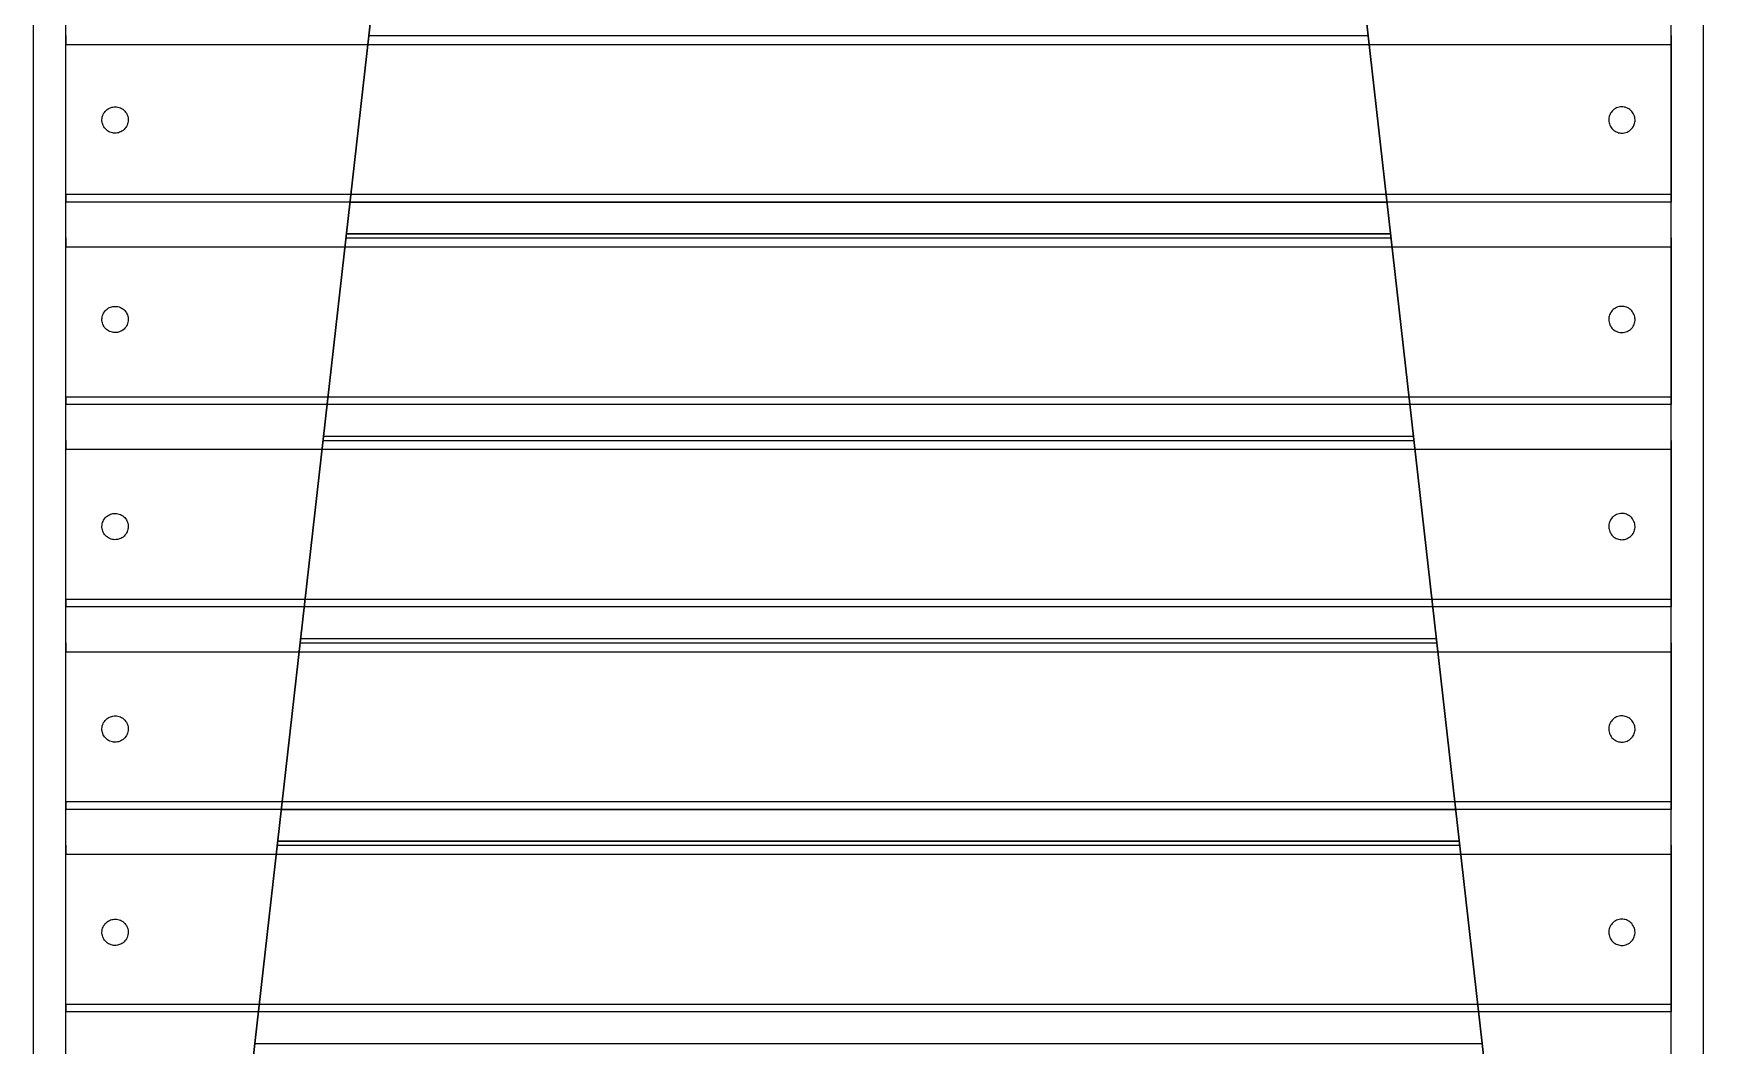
# Model space of a CAD drawing. Header units: millimetres. Extents: x 10366 to 28454, y 24552 to 29702.
# Drawn here: x 11887.7 to 12287.7, y 27804.3 to 28046.9 of the extents above; entities that cross this region are included whole.
import ezdxf

# ---------------------------------------------------------------- set-up
doc = ezdxf.new("R2010")
doc.units = ezdxf.units.MM
doc.header["$LTSCALE"] = 3
doc.layers.add('DomyÅ›lny', color=7, linetype='Continuous')

msp = doc.modelspace()

# ---------------------------------------------------------------- linework, layer by layer
at = {"layer": 'DomyÅ›lny'}
for p, q in [((11887.67, 27511.83), (11887.67, 28285.6)), ((11887.67, 27511.83), (11887.67, 28221.94)), ((11895.43, 27511.83), (11895.43, 28220.62)), ((12279.91, 27511.83), (12279.91, 28220.62)), ((12287.67, 27511.83), (12287.67, 28221.94)), ((12287.67, 27511.83), (12287.67, 28221.94)), ((11908.67, 27520.71), (11981.38, 28165.24)), ((11981.34, 28164.9), (11908.67, 27520.71)), ((12266.67, 27520.71), (12193.95, 28165.24)), ((12193.99, 28164.9), (12266.67, 27520.71)), ((11895.43, 28008.36), (11895.43, 28044.28)), ((11895.43, 28044.28), (12279.91, 28044.28)), ((11967.98, 28046.41), (12207.36, 28046.41)), ((12279.91, 28044.28), (12279.91, 28008.36)), ((11895.43, 28008.36), (12279.91, 28008.36)), ((12279.91, 28006.49), (11895.43, 28006.49)), ((11963.47, 28006.49), (12211.86, 28006.49)), ((11962.5, 27997.89), (12212.83, 27997.89)), ((11962.62, 27998.93), (12212.72, 27998.93)), ((11962.62, 27998.92), (12212.72, 27998.92)), ((11895.43, 27959.84), (11895.43, 27995.76)), ((11895.43, 27995.76), (12279.91, 27995.76)), ((12279.91, 27995.76), (12279.91, 27959.84)), ((11895.43, 27959.84), (12279.91, 27959.84)), ((12279.91, 27957.97), (11895.43, 27957.97)), ((11957.03, 27949.37), (12218.31, 27949.37)), ((11957.14, 27950.4), (12218.19, 27950.4)), ((11957.15, 27950.41), (12218.19, 27950.41)), ((11895.43, 27911.32), (11895.43, 27947.24)), ((11895.43, 27947.24), (12279.91, 27947.24)), ((12279.91, 27947.24), (12279.91, 27911.32)), ((11895.43, 27911.32), (12279.91, 27911.32)), ((12279.91, 27909.45), (11895.43, 27909.45)), ((11951.55, 27900.85), (12223.78, 27900.85)), ((11951.67, 27901.89), (12223.66, 27901.89)), ((11951.67, 27901.88), (12223.66, 27901.88)), ((11895.43, 27862.8), (11895.43, 27898.72)), ((11895.43, 27898.72), (12279.91, 27898.72)), ((12279.91, 27898.72), (12279.91, 27862.8)), ((11895.43, 27862.8), (12279.91, 27862.8)), ((12279.91, 27860.93), (11895.43, 27860.93)), ((11947.05, 27860.93), (12228.28, 27860.93)), ((11946.08, 27852.33), (12229.25, 27852.33)), ((11946.2, 27853.37), (12229.14, 27853.37)), ((11946.2, 27853.36), (12229.14, 27853.36)), ((11895.43, 27814.28), (11895.43, 27850.2)), ((11895.43, 27850.2), (12279.91, 27850.2)), ((12279.91, 27850.2), (12279.91, 27814.28)), ((11895.43, 27814.28), (12279.91, 27814.28)), ((12279.91, 27812.41), (11895.43, 27812.41)), ((11940.72, 27804.85), (12234.61, 27804.85)), ((11940.72, 27804.84), (12234.61, 27804.84))]:
    msp.add_line(p, q, dxfattribs=at)
for points in [[(11895.43, 28046.41, 0), (11895.43, 28046.39, 0), (11895.43, 28046.28, 0), (11895.43, 28045.86, 0), (11895.43, 28044.28, 0)], [(12279.91, 28046.41, 0), (12279.91, 28046.39, 0), (12279.91, 28046.28, 0), (12279.91, 28045.86, 0), (12279.91, 28044.28, 0)], [(11895.43, 28008.36, 0), (11895.43, 28006.97, 0), (11895.43, 28006.59, 0), (11895.43, 28006.5, 0), (11895.43, 28006.49, 0), (11895.43, 28006.49, 0), (11895.43, 28006.49, 0), (11895.43, 28006.49, 0), (11895.43, 28006.49, 0), (11895.43, 28006.49, 0), (11895.43, 28006.49, 0), (11895.43, 28006.49, 0), (11895.43, 28006.49, 0), (11895.43, 28006.49, 0), (11895.43, 28006.49, 0), (11895.43, 28006.49, 0), (11895.43, 28006.49, 0), (11895.43, 28006.49, 0), (11895.43, 28006.49, 0), (11895.43, 28006.49, 0), (11895.43, 28006.49, 0), (11895.43, 28006.49, 0), (11895.43, 28006.49, 0)], [(12279.91, 28008.36, 0), (12279.91, 28006.97, 0), (12279.91, 28006.59, 0), (12279.91, 28006.5, 0), (12279.91, 28006.49, 0), (12279.91, 28006.49, 0), (12279.91, 28006.49, 0), (12279.91, 28006.49, 0), (12279.91, 28006.49, 0), (12279.91, 28006.49, 0), (12279.91, 28006.49, 0), (12279.91, 28006.49, 0), (12279.91, 28006.49, 0), (12279.91, 28006.49, 0), (12279.91, 28006.49, 0), (12279.91, 28006.49, 0), (12279.91, 28006.49, 0), (12279.91, 28006.49, 0), (12279.91, 28006.49, 0), (12279.91, 28006.49, 0), (12279.91, 28006.49, 0), (12279.91, 28006.49, 0), (12279.91, 28006.49, 0)], [(11895.43, 27997.89, 0), (11895.43, 27997.87, 0), (11895.43, 27997.76, 0), (11895.43, 27997.34, 0), (11895.43, 27995.76, 0)], [(12279.91, 27997.89, 0), (12279.91, 27997.87, 0), (12279.91, 27997.76, 0), (12279.91, 27997.34, 0), (12279.91, 27995.76, 0)], [(11895.43, 27959.84, 0), (11895.43, 27958.45, 0), (11895.43, 27958.07, 0), (11895.43, 27957.98, 0), (11895.43, 27957.97, 0), (11895.43, 27957.97, 0), (11895.43, 27957.97, 0), (11895.43, 27957.97, 0), (11895.43, 27957.97, 0), (11895.43, 27957.97, 0), (11895.43, 27957.97, 0), (11895.43, 27957.97, 0), (11895.43, 27957.97, 0), (11895.43, 27957.97, 0), (11895.43, 27957.97, 0), (11895.43, 27957.97, 0), (11895.43, 27957.97, 0), (11895.43, 27957.97, 0), (11895.43, 27957.97, 0), (11895.43, 27957.97, 0), (11895.43, 27957.97, 0), (11895.43, 27957.97, 0), (11895.43, 27957.97, 0)], [(12279.91, 27959.84, 0), (12279.91, 27958.45, 0), (12279.91, 27958.07, 0), (12279.91, 27957.98, 0), (12279.91, 27957.97, 0), (12279.91, 27957.97, 0), (12279.91, 27957.97, 0), (12279.91, 27957.97, 0), (12279.91, 27957.97, 0), (12279.91, 27957.97, 0), (12279.91, 27957.97, 0), (12279.91, 27957.97, 0), (12279.91, 27957.97, 0), (12279.91, 27957.97, 0), (12279.91, 27957.97, 0), (12279.91, 27957.97, 0), (12279.91, 27957.97, 0), (12279.91, 27957.97, 0), (12279.91, 27957.97, 0), (12279.91, 27957.97, 0), (12279.91, 27957.97, 0), (12279.91, 27957.97, 0), (12279.91, 27957.97, 0)], [(11895.43, 27949.37, 0), (11895.43, 27949.35, 0), (11895.43, 27949.24, 0), (11895.43, 27948.82, 0), (11895.43, 27947.24, 0)], [(12279.91, 27949.37, 0), (12279.91, 27949.35, 0), (12279.91, 27949.24, 0), (12279.91, 27948.82, 0), (12279.91, 27947.24, 0)], [(11895.43, 27911.32, 0), (11895.43, 27909.93, 0), (11895.43, 27909.55, 0), (11895.43, 27909.46, 0), (11895.43, 27909.45, 0), (11895.43, 27909.45, 0), (11895.43, 27909.45, 0), (11895.43, 27909.45, 0), (11895.43, 27909.45, 0), (11895.43, 27909.45, 0), (11895.43, 27909.45, 0), (11895.43, 27909.45, 0), (11895.43, 27909.45, 0), (11895.43, 27909.45, 0), (11895.43, 27909.45, 0), (11895.43, 27909.45, 0), (11895.43, 27909.45, 0), (11895.43, 27909.45, 0), (11895.43, 27909.45, 0), (11895.43, 27909.45, 0), (11895.43, 27909.45, 0), (11895.43, 27909.45, 0), (11895.43, 27909.45, 0)], [(12279.91, 27911.32, 0), (12279.91, 27909.93, 0), (12279.91, 27909.55, 0), (12279.91, 27909.46, 0), (12279.91, 27909.45, 0), (12279.91, 27909.45, 0), (12279.91, 27909.45, 0), (12279.91, 27909.45, 0), (12279.91, 27909.45, 0), (12279.91, 27909.45, 0), (12279.91, 27909.45, 0), (12279.91, 27909.45, 0), (12279.91, 27909.45, 0), (12279.91, 27909.45, 0), (12279.91, 27909.45, 0), (12279.91, 27909.45, 0), (12279.91, 27909.45, 0), (12279.91, 27909.45, 0), (12279.91, 27909.45, 0), (12279.91, 27909.45, 0), (12279.91, 27909.45, 0), (12279.91, 27909.45, 0), (12279.91, 27909.45, 0)], [(11895.43, 27900.85, 0), (11895.43, 27900.83, 0), (11895.43, 27900.72, 0), (11895.43, 27900.3, 0), (11895.43, 27898.72, 0)], [(12279.91, 27900.85, 0), (12279.91, 27900.83, 0), (12279.91, 27900.72, 0), (12279.91, 27900.3, 0), (12279.91, 27898.72, 0)], [(11895.43, 27862.8, 0), (11895.43, 27861.41, 0), (11895.43, 27861.03, 0), (11895.43, 27860.94, 0), (11895.43, 27860.93, 0), (11895.43, 27860.93, 0), (11895.43, 27860.93, 0), (11895.43, 27860.93, 0), (11895.43, 27860.93, 0), (11895.43, 27860.93, 0), (11895.43, 27860.93, 0), (11895.43, 27860.93, 0), (11895.43, 27860.93, 0), (11895.43, 27860.93, 0), (11895.43, 27860.93, 0), (11895.43, 27860.93, 0), (11895.43, 27860.93, 0), (11895.43, 27860.93, 0), (11895.43, 27860.93, 0), (11895.43, 27860.93, 0), (11895.43, 27860.93, 0), (11895.43, 27860.93, 0), (11895.43, 27860.93, 0)], [(12279.91, 27862.8, 0), (12279.91, 27861.41, 0), (12279.91, 27861.03, 0), (12279.91, 27860.94, 0), (12279.91, 27860.93, 0), (12279.91, 27860.93, 0), (12279.91, 27860.93, 0), (12279.91, 27860.93, 0), (12279.91, 27860.93, 0), (12279.91, 27860.93, 0), (12279.91, 27860.93, 0), (12279.91, 27860.93, 0), (12279.91, 27860.93, 0), (12279.91, 27860.93, 0), (12279.91, 27860.93, 0), (12279.91, 27860.93, 0), (12279.91, 27860.93, 0), (12279.91, 27860.93, 0), (12279.91, 27860.93, 0), (12279.91, 27860.93, 0), (12279.91, 27860.93, 0), (12279.91, 27860.93, 0), (12279.91, 27860.93, 0)], [(11895.43, 27852.33, 0), (11895.43, 27852.3, 0), (11895.43, 27852.2, 0), (11895.43, 27851.78, 0), (11895.43, 27850.2, 0)], [(12279.91, 27852.33, 0), (12279.91, 27852.3, 0), (12279.91, 27852.2, 0), (12279.91, 27851.78, 0), (12279.91, 27850.2, 0)], [(11895.43, 27814.28, 0), (11895.43, 27812.89, 0), (11895.43, 27812.51, 0), (11895.43, 27812.42, 0), (11895.43, 27812.41, 0), (11895.43, 27812.41, 0), (11895.43, 27812.41, 0), (11895.43, 27812.41, 0), (11895.43, 27812.41, 0), (11895.43, 27812.41, 0), (11895.43, 27812.41, 0), (11895.43, 27812.41, 0), (11895.43, 27812.41, 0), (11895.43, 27812.41, 0), (11895.43, 27812.41, 0), (11895.43, 27812.41, 0), (11895.43, 27812.41, 0), (11895.43, 27812.41, 0), (11895.43, 27812.41, 0), (11895.43, 27812.41, 0), (11895.43, 27812.41, 0), (11895.43, 27812.41, 0), (11895.43, 27812.41, 0)], [(12279.91, 27814.28, 0), (12279.91, 27812.89, 0), (12279.91, 27812.51, 0), (12279.91, 27812.42, 0), (12279.91, 27812.41, 0), (12279.91, 27812.41, 0), (12279.91, 27812.41, 0), (12279.91, 27812.41, 0), (12279.91, 27812.41, 0), (12279.91, 27812.41, 0), (12279.91, 27812.41, 0), (12279.91, 27812.41, 0), (12279.91, 27812.41, 0), (12279.91, 27812.41, 0), (12279.91, 27812.41, 0), (12279.91, 27812.41, 0), (12279.91, 27812.41, 0), (12279.91, 27812.41, 0), (12279.91, 27812.41, 0), (12279.91, 27812.41, 0), (12279.91, 27812.41, 0), (12279.91, 27812.41, 0), (12279.91, 27812.41, 0)]]:
    msp.add_polyline3d(points, dxfattribs=at)
for points in [[(11904.13, 28025.64, 0), (11904.09, 28025.92, 0), (11904.08, 28026.21, 0), (11904.1, 28026.51, 0), (11904.15, 28026.82, 0), (11904.23, 28027.12, 0), (11904.34, 28027.42, 0), (11904.49, 28027.71, 0), (11904.66, 28027.99, 0), (11904.86, 28028.24, 0), (11905.09, 28028.47, 0), (11905.34, 28028.68, 0), (11905.6, 28028.86, 0), (11905.87, 28029, 0), (11906.15, 28029.12, 0), (11906.43, 28029.21, 0), (11906.7, 28029.27, 0), (11906.98, 28029.3, 0), (11907.28, 28029.31, 0), (11907.58, 28029.3, 0), (11907.88, 28029.25, 0), (11908.19, 28029.17, 0), (11908.49, 28029.05, 0), (11908.78, 28028.91, 0), (11909.05, 28028.74, 0), (11909.31, 28028.54, 0), (11909.54, 28028.31, 0), (11909.75, 28028.06, 0), (11909.93, 28027.8, 0), (11910.07, 28027.53, 0), (11910.19, 28027.26, 0), (11910.28, 28026.98, 0), (11910.34, 28026.7, 0), (11910.37, 28026.42, 0), (11910.38, 28026.13, 0), (11910.37, 28025.83, 0), (11910.32, 28025.52, 0), (11910.24, 28025.22, 0), (11910.12, 28024.92, 0), (11909.98, 28024.63, 0), (11909.81, 28024.35, 0), (11909.6, 28024.1, 0), (11909.38, 28023.87, 0), (11909.13, 28023.66, 0), (11908.87, 28023.48, 0), (11908.6, 28023.34, 0), (11908.32, 28023.22, 0), (11908.04, 28023.13, 0), (11907.77, 28023.07, 0), (11907.48, 28023.04, 0), (11907.19, 28023.03, 0), (11906.89, 28023.05, 0), (11906.59, 28023.09, 0), (11906.28, 28023.17, 0), (11905.98, 28023.29, 0), (11905.69, 28023.43, 0), (11905.41, 28023.6, 0), (11905.16, 28023.81, 0), (11904.93, 28024.03, 0), (11904.72, 28024.28, 0), (11904.54, 28024.54, 0), (11904.4, 28024.81, 0), (11904.28, 28025.09, 0), (11904.19, 28025.36, 0)], [(12271.2, 28025.64, 0), (12271.24, 28025.92, 0), (12271.25, 28026.21, 0), (12271.23, 28026.51, 0), (12271.18, 28026.82, 0), (12271.1, 28027.12, 0), (12270.99, 28027.42, 0), (12270.84, 28027.71, 0), (12270.67, 28027.99, 0), (12270.47, 28028.24, 0), (12270.24, 28028.47, 0), (12270, 28028.68, 0), (12269.74, 28028.86, 0), (12269.46, 28029, 0), (12269.19, 28029.12, 0), (12268.91, 28029.21, 0), (12268.63, 28029.27, 0), (12268.35, 28029.3, 0), (12268.06, 28029.31, 0), (12267.76, 28029.3, 0), (12267.45, 28029.25, 0), (12267.15, 28029.17, 0), (12266.84, 28029.05, 0), (12266.55, 28028.91, 0), (12266.28, 28028.74, 0), (12266.02, 28028.54, 0), (12265.79, 28028.31, 0), (12265.59, 28028.06, 0), (12265.41, 28027.8, 0), (12265.26, 28027.53, 0), (12265.14, 28027.26, 0), (12265.05, 28026.98, 0), (12264.99, 28026.7, 0), (12264.96, 28026.42, 0), (12264.95, 28026.13, 0), (12264.97, 28025.83, 0), (12265.02, 28025.52, 0), (12265.1, 28025.22, 0), (12265.21, 28024.92, 0), (12265.35, 28024.63, 0), (12265.53, 28024.35, 0), (12265.73, 28024.1, 0), (12265.96, 28023.87, 0), (12266.2, 28023.66, 0), (12266.46, 28023.48, 0), (12266.73, 28023.34, 0), (12267.01, 28023.22, 0), (12267.29, 28023.13, 0), (12267.57, 28023.07, 0), (12267.85, 28023.04, 0), (12268.14, 28023.03, 0), (12268.44, 28023.05, 0), (12268.75, 28023.09, 0), (12269.05, 28023.17, 0), (12269.35, 28023.29, 0), (12269.64, 28023.43, 0), (12269.92, 28023.6, 0), (12270.17, 28023.81, 0), (12270.41, 28024.03, 0), (12270.61, 28024.28, 0), (12270.79, 28024.54, 0), (12270.94, 28024.81, 0), (12271.06, 28025.09, 0), (12271.14, 28025.36, 0)], [(11904.13, 27977.82, 0), (11904.09, 27978.1, 0), (11904.08, 27978.4, 0), (11904.1, 27978.7, 0), (11904.15, 27979, 0), (11904.23, 27979.3, 0), (11904.34, 27979.6, 0), (11904.49, 27979.89, 0), (11904.66, 27980.17, 0), (11904.86, 27980.42, 0), (11905.09, 27980.66, 0), (11905.34, 27980.86, 0), (11905.6, 27981.04, 0), (11905.87, 27981.19, 0), (11906.15, 27981.3, 0), (11906.43, 27981.39, 0), (11906.7, 27981.45, 0), (11906.98, 27981.49, 0), (11907.28, 27981.5, 0), (11907.58, 27981.48, 0), (11907.88, 27981.43, 0), (11908.19, 27981.35, 0), (11908.49, 27981.24, 0), (11908.78, 27981.09, 0), (11909.05, 27980.92, 0), (11909.31, 27980.72, 0), (11909.54, 27980.49, 0), (11909.75, 27980.25, 0), (11909.93, 27979.99, 0), (11910.07, 27979.72, 0), (11910.19, 27979.44, 0), (11910.28, 27979.16, 0), (11910.34, 27978.88, 0), (11910.37, 27978.6, 0), (11910.38, 27978.31, 0), (11910.37, 27978.01, 0), (11910.32, 27977.71, 0), (11910.24, 27977.4, 0), (11910.12, 27977.1, 0), (11909.98, 27976.81, 0), (11909.81, 27976.54, 0), (11909.6, 27976.28, 0), (11909.38, 27976.05, 0), (11909.13, 27975.84, 0), (11908.87, 27975.67, 0), (11908.6, 27975.52, 0), (11908.32, 27975.4, 0), (11908.04, 27975.31, 0), (11907.77, 27975.25, 0), (11907.48, 27975.22, 0), (11907.19, 27975.21, 0), (11906.89, 27975.23, 0), (11906.59, 27975.28, 0), (11906.28, 27975.36, 0), (11905.98, 27975.47, 0), (11905.69, 27975.61, 0), (11905.41, 27975.79, 0), (11905.16, 27975.99, 0), (11904.93, 27976.21, 0), (11904.72, 27976.46, 0), (11904.54, 27976.72, 0), (11904.4, 27976.99, 0), (11904.28, 27977.27, 0), (11904.19, 27977.55, 0)], [(12271.2, 27977.82, 0), (12271.24, 27978.1, 0), (12271.25, 27978.4, 0), (12271.23, 27978.7, 0), (12271.18, 27979, 0), (12271.1, 27979.3, 0), (12270.99, 27979.6, 0), (12270.84, 27979.89, 0), (12270.67, 27980.17, 0), (12270.47, 27980.42, 0), (12270.24, 27980.66, 0), (12270, 27980.86, 0), (12269.74, 27981.04, 0), (12269.46, 27981.19, 0), (12269.19, 27981.3, 0), (12268.91, 27981.39, 0), (12268.63, 27981.45, 0), (12268.35, 27981.49, 0), (12268.06, 27981.5, 0), (12267.76, 27981.48, 0), (12267.45, 27981.43, 0), (12267.15, 27981.35, 0), (12266.84, 27981.24, 0), (12266.55, 27981.09, 0), (12266.28, 27980.92, 0), (12266.02, 27980.72, 0), (12265.79, 27980.49, 0), (12265.59, 27980.25, 0), (12265.41, 27979.99, 0), (12265.26, 27979.72, 0), (12265.14, 27979.44, 0), (12265.05, 27979.16, 0), (12264.99, 27978.88, 0), (12264.96, 27978.6, 0), (12264.95, 27978.31, 0), (12264.97, 27978.01, 0), (12265.02, 27977.71, 0), (12265.1, 27977.4, 0), (12265.21, 27977.1, 0), (12265.35, 27976.81, 0), (12265.53, 27976.54, 0), (12265.73, 27976.28, 0), (12265.96, 27976.05, 0), (12266.2, 27975.84, 0), (12266.46, 27975.67, 0), (12266.73, 27975.52, 0), (12267.01, 27975.4, 0), (12267.29, 27975.31, 0), (12267.57, 27975.25, 0), (12267.85, 27975.22, 0), (12268.14, 27975.21, 0), (12268.44, 27975.23, 0), (12268.75, 27975.28, 0), (12269.05, 27975.36, 0), (12269.35, 27975.47, 0), (12269.64, 27975.61, 0), (12269.92, 27975.79, 0), (12270.17, 27975.99, 0), (12270.41, 27976.21, 0), (12270.61, 27976.46, 0), (12270.79, 27976.72, 0), (12270.94, 27976.99, 0), (12271.06, 27977.27, 0), (12271.14, 27977.55, 0)], [(11904.13, 27928.2, 0), (11904.09, 27928.48, 0), (11904.08, 27928.77, 0), (11904.1, 27929.07, 0), (11904.15, 27929.37, 0), (11904.23, 27929.68, 0), (11904.34, 27929.98, 0), (11904.49, 27930.27, 0), (11904.66, 27930.54, 0), (11904.86, 27930.8, 0), (11905.09, 27931.03, 0), (11905.34, 27931.24, 0), (11905.6, 27931.41, 0), (11905.87, 27931.56, 0), (11906.15, 27931.68, 0), (11906.43, 27931.77, 0), (11906.7, 27931.83, 0), (11906.98, 27931.86, 0), (11907.28, 27931.87, 0), (11907.58, 27931.85, 0), (11907.88, 27931.8, 0), (11908.19, 27931.72, 0), (11908.49, 27931.61, 0), (11908.78, 27931.47, 0), (11909.05, 27931.29, 0), (11909.31, 27931.09, 0), (11909.54, 27930.87, 0), (11909.75, 27930.62, 0), (11909.93, 27930.36, 0), (11910.07, 27930.09, 0), (11910.19, 27929.81, 0), (11910.28, 27929.53, 0), (11910.34, 27929.26, 0), (11910.37, 27928.98, 0), (11910.38, 27928.69, 0), (11910.37, 27928.38, 0), (11910.32, 27928.08, 0), (11910.24, 27927.78, 0), (11910.12, 27927.48, 0), (11909.98, 27927.19, 0), (11909.81, 27926.91, 0), (11909.6, 27926.66, 0), (11909.38, 27926.42, 0), (11909.13, 27926.22, 0), (11908.87, 27926.04, 0), (11908.6, 27925.89, 0), (11908.32, 27925.78, 0), (11908.04, 27925.69, 0), (11907.77, 27925.63, 0), (11907.48, 27925.59, 0), (11907.19, 27925.58, 0), (11906.89, 27925.6, 0), (11906.59, 27925.65, 0), (11906.28, 27925.73, 0), (11905.98, 27925.84, 0), (11905.69, 27925.99, 0), (11905.41, 27926.16, 0), (11905.16, 27926.36, 0), (11904.93, 27926.59, 0), (11904.72, 27926.83, 0), (11904.54, 27927.09, 0), (11904.4, 27927.36, 0), (11904.28, 27927.64, 0), (11904.19, 27927.92, 0)], [(12271.2, 27928.2, 0), (12271.24, 27928.48, 0), (12271.25, 27928.77, 0), (12271.23, 27929.07, 0), (12271.18, 27929.37, 0), (12271.1, 27929.68, 0), (12270.99, 27929.98, 0), (12270.84, 27930.27, 0), (12270.67, 27930.54, 0), (12270.47, 27930.8, 0), (12270.24, 27931.03, 0), (12270, 27931.24, 0), (12269.74, 27931.41, 0), (12269.46, 27931.56, 0), (12269.19, 27931.68, 0), (12268.91, 27931.77, 0), (12268.63, 27931.83, 0), (12268.35, 27931.86, 0), (12268.06, 27931.87, 0), (12267.76, 27931.85, 0), (12267.45, 27931.8, 0), (12267.15, 27931.72, 0), (12266.84, 27931.61, 0), (12266.55, 27931.47, 0), (12266.28, 27931.29, 0), (12266.02, 27931.09, 0), (12265.79, 27930.87, 0), (12265.59, 27930.62, 0), (12265.41, 27930.36, 0), (12265.26, 27930.09, 0), (12265.14, 27929.81, 0), (12265.05, 27929.53, 0), (12264.99, 27929.26, 0), (12264.96, 27928.98, 0), (12264.95, 27928.69, 0), (12264.97, 27928.38, 0), (12265.02, 27928.08, 0), (12265.1, 27927.78, 0), (12265.21, 27927.48, 0), (12265.35, 27927.19, 0), (12265.53, 27926.91, 0), (12265.73, 27926.66, 0), (12265.96, 27926.42, 0), (12266.2, 27926.22, 0), (12266.46, 27926.04, 0), (12266.73, 27925.89, 0), (12267.01, 27925.78, 0), (12267.29, 27925.69, 0), (12267.57, 27925.63, 0), (12267.85, 27925.59, 0), (12268.14, 27925.58, 0), (12268.44, 27925.6, 0), (12268.75, 27925.65, 0), (12269.05, 27925.73, 0), (12269.35, 27925.84, 0), (12269.64, 27925.99, 0), (12269.92, 27926.16, 0), (12270.17, 27926.36, 0), (12270.41, 27926.59, 0), (12270.61, 27926.83, 0), (12270.79, 27927.09, 0), (12270.94, 27927.36, 0), (12271.06, 27927.64, 0), (12271.14, 27927.92, 0)], [(11904.13, 27879.67, 0), (11904.09, 27879.95, 0), (11904.08, 27880.25, 0), (11904.1, 27880.55, 0), (11904.15, 27880.85, 0), (11904.23, 27881.16, 0), (11904.34, 27881.45, 0), (11904.49, 27881.74, 0), (11904.66, 27882.02, 0), (11904.86, 27882.27, 0), (11905.09, 27882.51, 0), (11905.34, 27882.71, 0), (11905.6, 27882.89, 0), (11905.87, 27883.04, 0), (11906.15, 27883.15, 0), (11906.43, 27883.24, 0), (11906.7, 27883.3, 0), (11906.98, 27883.34, 0), (11907.28, 27883.35, 0), (11907.58, 27883.33, 0), (11907.88, 27883.28, 0), (11908.19, 27883.2, 0), (11908.49, 27883.09, 0), (11908.78, 27882.94, 0), (11909.05, 27882.77, 0), (11909.31, 27882.57, 0), (11909.54, 27882.34, 0), (11909.75, 27882.1, 0), (11909.93, 27881.84, 0), (11910.07, 27881.57, 0), (11910.19, 27881.29, 0), (11910.28, 27881.01, 0), (11910.34, 27880.73, 0), (11910.37, 27880.45, 0), (11910.38, 27880.16, 0), (11910.37, 27879.86, 0), (11910.32, 27879.56, 0), (11910.24, 27879.25, 0), (11910.12, 27878.95, 0), (11909.98, 27878.66, 0), (11909.81, 27878.39, 0), (11909.6, 27878.13, 0), (11909.38, 27877.9, 0), (11909.13, 27877.69, 0), (11908.87, 27877.52, 0), (11908.6, 27877.37, 0), (11908.32, 27877.25, 0), (11908.04, 27877.17, 0), (11907.77, 27877.1, 0), (11907.48, 27877.07, 0), (11907.19, 27877.06, 0), (11906.89, 27877.08, 0), (11906.59, 27877.13, 0), (11906.28, 27877.21, 0), (11905.98, 27877.32, 0), (11905.69, 27877.46, 0), (11905.41, 27877.64, 0), (11905.16, 27877.84, 0), (11904.93, 27878.06, 0), (11904.72, 27878.31, 0), (11904.54, 27878.57, 0), (11904.4, 27878.84, 0), (11904.28, 27879.12, 0), (11904.19, 27879.4, 0)], [(12271.2, 27879.67, 0), (12271.24, 27879.95, 0), (12271.25, 27880.25, 0), (12271.23, 27880.55, 0), (12271.18, 27880.85, 0), (12271.1, 27881.16, 0), (12270.99, 27881.45, 0), (12270.84, 27881.74, 0), (12270.67, 27882.02, 0), (12270.47, 27882.27, 0), (12270.24, 27882.51, 0), (12270, 27882.71, 0), (12269.74, 27882.89, 0), (12269.46, 27883.04, 0), (12269.19, 27883.15, 0), (12268.91, 27883.24, 0), (12268.63, 27883.3, 0), (12268.35, 27883.34, 0), (12268.06, 27883.35, 0), (12267.76, 27883.33, 0), (12267.45, 27883.28, 0), (12267.15, 27883.2, 0), (12266.84, 27883.09, 0), (12266.55, 27882.94, 0), (12266.28, 27882.77, 0), (12266.02, 27882.57, 0), (12265.79, 27882.34, 0), (12265.59, 27882.1, 0), (12265.41, 27881.84, 0), (12265.26, 27881.57, 0), (12265.14, 27881.29, 0), (12265.05, 27881.01, 0), (12264.99, 27880.73, 0), (12264.96, 27880.45, 0), (12264.95, 27880.16, 0), (12264.97, 27879.86, 0), (12265.02, 27879.56, 0), (12265.1, 27879.25, 0), (12265.21, 27878.95, 0), (12265.35, 27878.66, 0), (12265.53, 27878.39, 0), (12265.73, 27878.13, 0), (12265.96, 27877.9, 0), (12266.2, 27877.69, 0), (12266.46, 27877.52, 0), (12266.73, 27877.37, 0), (12267.01, 27877.25, 0), (12267.29, 27877.17, 0), (12267.57, 27877.1, 0), (12267.85, 27877.07, 0), (12268.14, 27877.06, 0), (12268.44, 27877.08, 0), (12268.75, 27877.13, 0), (12269.05, 27877.21, 0), (12269.35, 27877.32, 0), (12269.64, 27877.46, 0), (12269.92, 27877.64, 0), (12270.17, 27877.84, 0), (12270.41, 27878.06, 0), (12270.61, 27878.31, 0), (12270.79, 27878.57, 0), (12270.94, 27878.84, 0), (12271.06, 27879.12, 0), (12271.14, 27879.4, 0)], [(11904.13, 27830.96, 0), (11904.09, 27831.24, 0), (11904.08, 27831.53, 0), (11904.1, 27831.83, 0), (11904.15, 27832.14, 0), (11904.23, 27832.44, 0), (11904.34, 27832.74, 0), (11904.49, 27833.03, 0), (11904.66, 27833.31, 0), (11904.86, 27833.56, 0), (11905.09, 27833.79, 0), (11905.34, 27834, 0), (11905.6, 27834.17, 0), (11905.87, 27834.32, 0), (11906.15, 27834.44, 0), (11906.43, 27834.53, 0), (11906.7, 27834.59, 0), (11906.98, 27834.62, 0), (11907.28, 27834.63, 0), (11907.58, 27834.61, 0), (11907.88, 27834.57, 0), (11908.19, 27834.49, 0), (11908.49, 27834.37, 0), (11908.78, 27834.23, 0), (11909.05, 27834.06, 0), (11909.31, 27833.85, 0), (11909.54, 27833.63, 0), (11909.75, 27833.38, 0), (11909.93, 27833.12, 0), (11910.07, 27832.85, 0), (11910.19, 27832.57, 0), (11910.28, 27832.3, 0), (11910.34, 27832.02, 0), (11910.37, 27831.74, 0), (11910.38, 27831.45, 0), (11910.37, 27831.15, 0), (11910.32, 27830.84, 0), (11910.24, 27830.54, 0), (11910.12, 27830.24, 0), (11909.98, 27829.95, 0), (11909.81, 27829.67, 0), (11909.6, 27829.42, 0), (11909.38, 27829.19, 0), (11909.13, 27828.98, 0), (11908.87, 27828.8, 0), (11908.6, 27828.66, 0), (11908.32, 27828.54, 0), (11908.04, 27828.45, 0), (11907.77, 27828.39, 0), (11907.48, 27828.36, 0), (11907.19, 27828.35, 0), (11906.89, 27828.36, 0), (11906.59, 27828.41, 0), (11906.28, 27828.49, 0), (11905.98, 27828.61, 0), (11905.69, 27828.75, 0), (11905.41, 27828.92, 0), (11905.16, 27829.12, 0), (11904.93, 27829.35, 0), (11904.72, 27829.6, 0), (11904.54, 27829.86, 0), (11904.4, 27830.13, 0), (11904.28, 27830.4, 0), (11904.19, 27830.68, 0)], [(12271.2, 27830.96, 0), (12271.24, 27831.24, 0), (12271.25, 27831.53, 0), (12271.23, 27831.83, 0), (12271.18, 27832.14, 0), (12271.1, 27832.44, 0), (12270.99, 27832.74, 0), (12270.84, 27833.03, 0), (12270.67, 27833.31, 0), (12270.47, 27833.56, 0), (12270.24, 27833.79, 0), (12270, 27834, 0), (12269.74, 27834.17, 0), (12269.46, 27834.32, 0), (12269.19, 27834.44, 0), (12268.91, 27834.53, 0), (12268.63, 27834.59, 0), (12268.35, 27834.62, 0), (12268.06, 27834.63, 0), (12267.76, 27834.61, 0), (12267.45, 27834.57, 0), (12267.15, 27834.49, 0), (12266.84, 27834.37, 0), (12266.55, 27834.23, 0), (12266.28, 27834.06, 0), (12266.02, 27833.85, 0), (12265.79, 27833.63, 0), (12265.59, 27833.38, 0), (12265.41, 27833.12, 0), (12265.26, 27832.85, 0), (12265.14, 27832.57, 0), (12265.05, 27832.3, 0), (12264.99, 27832.02, 0), (12264.96, 27831.74, 0), (12264.95, 27831.45, 0), (12264.97, 27831.15, 0), (12265.02, 27830.84, 0), (12265.1, 27830.54, 0), (12265.21, 27830.24, 0), (12265.35, 27829.95, 0), (12265.53, 27829.67, 0), (12265.73, 27829.42, 0), (12265.96, 27829.19, 0), (12266.2, 27828.98, 0), (12266.46, 27828.8, 0), (12266.73, 27828.66, 0), (12267.01, 27828.54, 0), (12267.29, 27828.45, 0), (12267.57, 27828.39, 0), (12267.85, 27828.36, 0), (12268.14, 27828.35, 0), (12268.44, 27828.36, 0), (12268.75, 27828.41, 0), (12269.05, 27828.49, 0), (12269.35, 27828.61, 0), (12269.64, 27828.75, 0), (12269.92, 27828.92, 0), (12270.17, 27829.12, 0), (12270.41, 27829.35, 0), (12270.61, 27829.6, 0), (12270.79, 27829.86, 0), (12270.94, 27830.13, 0), (12271.06, 27830.4, 0), (12271.14, 27830.68, 0)]]:
    msp.add_polyline3d(points, close=True, dxfattribs=at)

doc.saveas('drawing.dxf')
